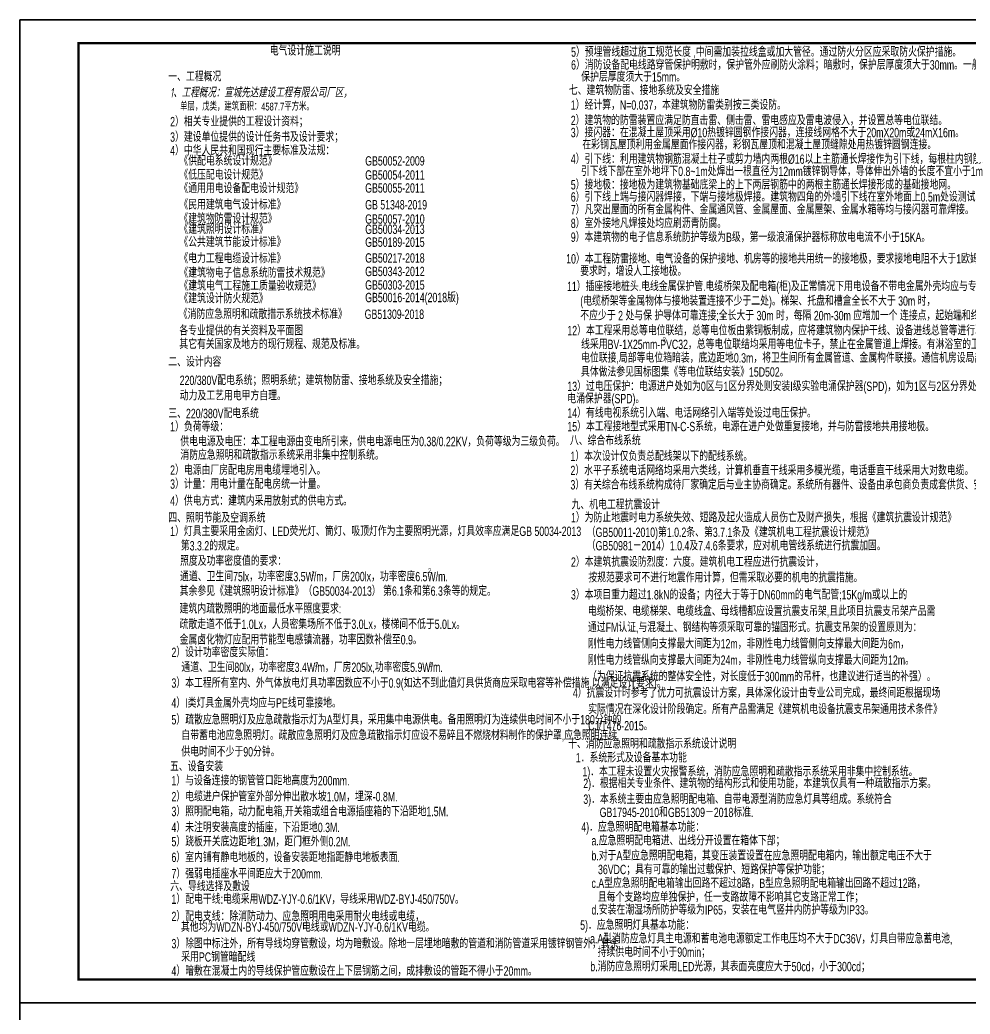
# Model space of a CAD drawing. Extents: x 54907 to 703237, y -798661 to -546661.
# Drawn here: x 55057 to 115971, y -610374 to -546661 of the extents above; entities that cross this region are included whole.
import ezdxf
from ezdxf.enums import TextEntityAlignment as Align

# ---------------------------------------------------------------- set-up
doc = ezdxf.new("R2010")
doc.units = 0
doc.header["$LTSCALE"] = 1000
doc.header["$MEASUREMENT"] = 0
for name, color, linetype in [('HZ', 7, 'Continuous'), ('PUB_TITLE', 4, 'Continuous'), ('TWT_SYMB', 3, 'Continuous')]:
    doc.layers.add(name, color=color, linetype=linetype)
doc.layers.add('yichutu', color=7, linetype='Continuous', true_color=0xffffff, plot=False)
doc.styles.add('ATTTXT', font='gbeitc.shx', dxfattribs={"width": 0.7, "bigfont": '0hztxt.shx'})
doc.styles.add('HZSM', font='fsdb_e.shx', dxfattribs={"width": 0.7, "bigfont": 'hztxt.shx'})

# ---------------------------------------------------------------- blocks, each defined once
blk = doc.blocks.new('yct-1337-420-200550-63000-150-2010.0')
at = {"layer": 'yichutu', "color": 7, "true_color": 0xffffff}
blk.add_lwpolyline([(0, 0), (0, 63000), (200550, 63000), (200550, 0)], close=True, dxfattribs=at)

msp = doc.modelspace()

# ---------------------------------------------------------------- linework, layer by layer
at = {"layer": 'PUB_TITLE'}
for p, q in [((255606.6, -546661.4), (55056.6, -546661.4)), ((55056.6, -546661.4), (55056.6, -609661.4)), ((55056.6, -609661.4), (255606.6, -609661.4)), ((255606.6, -609661.4), (55056.6, -609661.4)), ((55056.6, -609661.4), (55056.6, -672661.4))]:
    msp.add_line(p, q, dxfattribs=at)
at = {"layer": 'PUB_TITLE', "const_width": 150}
msp.add_lwpolyline([(58806.6, -608161.4), (254256.6, -608161.4), (254256.6, -548161.4), (58806.6, -548161.4)], close=True, dxfattribs=at)

# ---------------------------------------------------------------- block references
at = {"layer": 'yichutu'}
for p in [(55056.6, -609661.4), (55056.6, -672661.4)]:
    msp.add_blockref('yct-1337-420-200550-63000-150-2010.0', p, dxfattribs=at)

# ---------------------------------------------------------------- texts
at = {"layer": 'HZ', "color": 1, "linetype": 'ByBlock', "style": 'HZSM', "width": 0.7}
for s, height, p in [('电气设计施工说明', 600, (71074.9, -548941.5)), ('5）预埋管线超过施工规范长度 ,中间需加装拉线盒或加大管径。通过防火分区应采取防火保护措施。  ', 600, (90392.2, -549021.7)), ('6）消防设备配电线路穿管保护明敷时，保护管外应刷防火涂料；暗敷时，保护层厚度须大于30mm。一般配电线路暗敷时，', 600, (90392.2, -549847.4)), ('保护层厚度须大于15mm。', 600, (91039.3, -550618.4)), ('七、建筑物防雷、接地系统及安全措施', 600, (90249.8, -551474.8)), ('1）经计算，N=0.037，本建筑物防雷类别按三类设防。', 600, (90373.6, -552416.9)), ('单层，戊类，建筑面积：4587.7平方米。 ', 500, (65329, -552468)), ('2）相关专业提供的工程设计资料；', 600, (64690.4, -553481)), ('2）建筑物的防雷装置应满足防直击雷、侧击雷、雷电感应及雷电波侵入，并设置总等电位联结。', 600, (90373.6, -553404.7)), ('3）接闪器：在混凝土屋顶采用%%C10热镀锌圆钢作接闪器，连接线网格不大于20mX20m或24mX16m。', 600, (90373.6, -554181.4)), ('3）建设单位提供的设计任务书及设计要求；', 600, (64690.4, -554470.6)), ('在彩钢瓦屋顶利用金属屋面作接闪器，彩钢瓦屋顶和混凝土屋顶缝隙处用热镀锌圆钢连接。', 600, (91113.9, -554958)), ('4）中华人民共和国现行主要标准及法规：', 600, (64690.4, -555332.7)), ('4）引下线：利用建筑物钢筋混凝土柱子或剪力墙内两根%%C16以上主筋通长焊接作为引下线，每根柱内钢筋均作为防雷引下线。', 600, (90373.6, -555883.2)), ('引下线下部在室外地坪下0.8~1m处焊出一根直径为12mm镀锌钢导体，导体伸出外墙的长度不宜小于1m', 600, (91019.8, -556668.6)), ('5）接地极：接地极为建筑物基础底梁上的上下两层钢筋中的两根主筋通长焊接形成的基础接地网。', 600, (90373.6, -557530.1)), ('6）引下线上端与接闪器焊接，下端与接地极焊接。建筑物四角的外墙引下线在室外地面上0.5m处设测试卡子。', 600, (90373.6, -558306.7)), ('《民用建筑电气设计标准》             ', 600, (65279.4, -558808.1)), ('GB 51348-2019', 600, (77193.4, -558808.1)), ('7）凡突出屋面的所有金属构件、金属通风管、金属屋面、金属屋架、金属水箱等均与接闪器可靠焊接。', 600, (90373.6, -559122)), ('《建筑物防雷设计规范》', 600, (65279.4, -559702.1)), ('GB50057-2010', 600, (77193.4, -559723.9)), ('8）室外接地凡焊接处均应刷沥青防腐。', 600, (90373.6, -559997)), ('9）本建筑物的电子信息系统防护等级为B级，第一级浪涌保护器标称放电电流不小于15KA。', 600, (90373.6, -560887.1)), ('《电力工程电缆设计标准》', 600, (65279.4, -562250.9)), ('GB50217-2018', 600, (77193.4, -562216.8)), ('10）本工程防雷接地、电气设备的保护接地、机房等的接地共用统一的接地极，要求接地电阻不大于1欧姆，实测不满足', 600, (90076.9, -562272.7)), ('《建筑物电子信息系统防雷技术规范》', 600, (65279.4, -563175.2)), ('GB50343-2012', 600, (77193.4, -563082.4)), ('要求时，增设人工接地极。', 600, (90977.5, -563063.9)), ('《建筑电气工程施工质量验收规范》', 600, (65279.4, -564008.3)), ('GB50303-2015', 600, (77193.4, -563945.9)), ('11）插座接地桩头.电线金属保护管.电缆桥架及配电箱(柜)及正常情况下用电设备不带电金属外壳均应与专用接地(PE)线连通。', 600, (90132.3, -564038.7, 785.4)), ('《建筑设计防火规范》', 600, (65279.4, -564814)), ('GB50016-2014(2018版)', 600, (77193.4, -564751.5)), ('(电缆桥架等金属物体与接地装置连接不少于二处)。梯架、托盘和槽盒全长不大于 30m 时，', 600, (90981.5, -564973.9)), ('《消防应急照明和疏散措示系统技术标准》', 600, (65244.6, -565822.8)), ('GB51309-2018', 600, (77158.6, -565821.7)), ('不应少于 2 处与保 护导体可靠连接;全长大于 30m 时，每隔 20m-30m 应增加一个 连接点，起始端和终点端均应可靠接地。', 600, (90981.5, -565911)), ('各专业提供的有关资料及平面图', 600, (65279.4, -566879.8)), ('12）本工程采用总等电位联结，总等电位板由紫铜板制成，应将建筑物内保护干线、设备进线总管等进行联结，总等电位联结', 600, (90151.8, -566869.4)), ('2', 300, (96273.3, -567284.7)), ('其它有关国家及地方的现行规程、规范及标准。', 600, (65279.4, -567744.7)), ('线采用BV-1X25mm-PVC32，总等电位联结均采用等电位卡子，禁止在金属管道上焊接。有淋浴室的卫生间采用局部等', 600, (91031.1, -567755.3)), ('二、设计内容', 600, (64571.4, -568878.3)), ('电位联接,局部等电位箱暗装，底边距地0.3m，将卫生间所有金属管道、金属构件联接。通信机房设局部等电位联接端子，', 600, (91031.5, -568622.4)), ('具体做法参见国标图集《等电位联结安装》15D502。', 600, (91021.6, -569522.5)), ('220/380V配电系统；照明系统；建筑物防雷、接地系统及安全措施；', 600, (65303.3, -570058.9)), ('13）过电压保护：电源进户处如为0区与1区分界处则安装I级实验电涌保护器(SPD)，如为1区与2区分界处则安装II级实验', 600, (90151.8, -570443.2)), ('动力及工艺用电甲方自理。', 600, (65303.3, -571040.1)), ('电涌保护器(SPD)。', 600, (90151.8, -571232.7)), ('14）有线电视系统引入端、电话网络引入端等处设过电压保护。', 600, (90151.8, -572151.9)), ('三、220/380V配电系统', 600, (64571.4, -572185.7)), ('15）本工程接地型式采用TN-C-S系统，电源在进户处做重复接地，并与防雷接地共用接地极。', 600, (90151.8, -573021.4)), ('八、综合布线系统', 600, (90317, -573919.8)), ('1）本次设计仅负责总配线架以下的配线系统。', 600, (90352.5, -574923.5)), ('2）水平子系统电话网络均采用六类线，计算机垂直干线采用多模光缆，电话垂直干线采用大对数电缆。', 600, (90352.5, -575836.8)), ('3）有关综合布线系统构成待厂家确定后与业主协商确定。系统所有器件、设备由承包商负责成套供货、安装、调试。', 600, (90352.5, -576754.4)), ('4）供电方式：建筑内采用放射式的供电方式。', 600, (64690.4, -577785.6)), ('九、机电工程抗震设计', 600, (90421.2, -578029.5)), ('四、照明节能及空调系统', 600, (64571.4, -578870.8)), ('1）为防止地震时电力系统失效、短路及起火造成人员伤亡及财产损失，根据《建筑抗震设计规范》', 600, (90385.4, -578855.2)), ('1）灯具主要采用金卤灯、LED荧光灯、筒灯、吸顶灯作为主要照明光源，灯具效率应满足GB 50034-2013', 600, (64690.4, -579733.4)), ('（GB50011-2010)第1.0.2条、第3.7.1条及《建筑机电工程抗震设计规范》', 600, (91398.3, -579795.5)), (' 第3.3.2的规定。', 600, (65217.6, -580662.8)), ('（GB50981－2014）1.0.4及7.4.6条要求，应对机电管线系统进行抗震加固。', 600, (91398.3, -580657)), ('照度及功率密度值的要求：', 600, (65323, -581638.5)), ('2）本建筑抗震设防烈度：六度。建筑机电工程应进行抗震设计，', 600, (90385.4, -581702.4)), ('通道、卫生间75lx，功率密度3.5W/m，厂房200lx，功率密度6.5W/m.', 600, (65323, -582632.8)), ('2', 300, (73754.2, -582277.9)), ('2', 300, (81223.6, -582104.3)), ('按规范要求可不进行地震作用计算，但需采取必要的机电的抗震措施。', 600, (91493.7, -582702.3)), ('其余参见《建筑照明设计标准》（GB50034-2013） 第6.1条和第6.3条等的规定。', 600, (65302.6, -583565.7)), ('3）本项目重力超过1.8kN的设备；内径大于等于DN60mm的电气配管;15Kg/m或以上的', 600, (90385.4, -583802.4)), ('建筑内疏散照明的地面最低水平照度要求:', 600, (65294.4, -584696.4)), ('电缆桥架、电缆梯架、电缆线盒、母线槽都应设置抗震支吊架,且此项目抗震支吊架产品需', 600, (91473.4, -584852.4)), ('疏散走道不低于1.0Lx，人员密集场所不低于3.0Lx，楼梯间不低于5.0Lx。', 600, (65294.4, -585690.7)), ('通过FM认证,与混凝土、钢结构等须采取可靠的锚固形式。抗震支吊架的设置原则为：', 600, (91473.4, -585890.1)), ('金属卤化物灯应配用节能型电感镇流器，功率因数补偿至0.9。', 600, (65294.4, -586685)), ('刚性电力线管侧向支撑最大间距为12m，非刚性电力线管侧向支撑最大间距为6m，', 600, (91473.4, -586940.1)), ('2）设计功率密度实际值：', 600, (64773.4, -587489.6)), ('刚性电力线管纵向支撑最大间距为24m，非刚性电力线管纵向支撑最大间距为12m。', 600, (91473.4, -587990.1)), ('通道、卫生间80lx，功率密度3.4W/m，厂房205lx,功率密度5.9W/m.', 600, (65405, -588448, -785.4)), ('2', 300, (73979.1, -588117.7)), ('2', 300, (81296.5, -588101)), ('（为保证抗震系统的整体安全性，对长度低于300mm的吊杆，也建议进行适当的补强）。', 600, (91473.4, -589040.1)), ('3）本工程所有室内、外气体放电灯具功率因数应不小于0.9(如达不到此值灯具供货商应采取电容等补偿措施,以满足设计要求)。', 600, (64773.4, -589457.4)), ('4）抗震设计时参考了优力可抗震设计方案，具体深化设计由专业公司完成，最终间距根据现场', 600, (90506.5, -590090.1)), ('4）I类灯具金属外壳均应与PE线可靠接地。', 600, (64773.4, -590732.9)), ('实际情况在深化设计阶段确定。所有产品需满足《建筑机电设备抗震支吊架通用技术条件》', 600, (91487.4, -591140.1)), ('5）疏散应急照明灯及应急疏散指示灯为A型灯具，采用集中电源供电。备用照明灯为连续供电时间不小于180分钟的', 600, (64773.4, -591807.8)), ('CJ/T476-2015。', 600, (91487.4, -592190.1)), ('自带蓄电池应急照明灯。疏散应急照明灯及应急疏散指示灯应设不易碎且不燃烧材料制作的保护罩,应急照明连续', 600, (65409, -592806.6)), ('十、消防应急照明和疏散指示系统设计说明 ', 600, (90203.6, -593350.8)), ('供电时间不少于90分钟。', 600, (65409, -593863)), ('1．系统形式及设备基本功能', 600, (90693.1, -594240.7)), ('五、设备安装', 600, (64681.7, -594808.2)), ('1）与设备连接的钢管管口距地高度为200mm.', 600, (64773.4, -595713.2)), ('1)．本工程未设置火灾报警系统，消防应急照明和疏散指示系统采用非集中控制系统。', 600, (91118, -595136.2)), ('2)．根据相关专业条件、建筑物的结构形式和使用功能，本建筑仅具有一种疏散指示方案。', 600, (91173.3, -595885.2)), ('2）电缆进户保护管室外部分伸出散水坡1.0M，埋深-0.8M.', 600, (64773.4, -596736.4)), ('3)．本系统主要由应急照明配电箱、自带电源型消防应急灯具等组成。系统符合', 600, (91175.6, -596900.9)), ('3）照明配电箱，动力配电箱,开关箱或组合电源插座箱的下沿距地1.5M.', 600, (64773.4, -597690.7)), ('GB17945-2010和GB51309－2018标准.', 600, (92224.8, -597746.7)), ('4）未注明安装高度的插座，下沿距地0.3M.', 600, (64773.4, -598712.3)), ('4)．应急照明配电箱基本功能：', 600, (91048.1, -598684.6)), ('a.应急照明配电箱进、出线分开设置在箱体下部；', 600, (91697.6, -599559.7)), ('5）跷板开关底边距地1.3M，距门框外侧0.2M.', 600, (64773.4, -599620)), ('6）室内铺有静电地板的，设备安装距地指距静电地板表面.', 600, (64773.4, -600625.1)), ('b.对于A型应急照明配电箱，其变压装置设置在应急照明配电箱内，输出额定电压不大于', 600, (91697.6, -600523.5)), ('36VDC；具有可靠的输出过载保护、短路保护等保护功能；', 600, (92116.3, -601405.3)), ('7）强弱电插座水平间距应大于200mm.', 600, (64773.4, -601681)), ('六、导线选择及敷设', 600, (64697.6, -602488.6)), ('c.A型应急照明配电箱输出回路不超过8路，B型应急照明配电箱输出回路不超过12路，', 600, (91699.3, -602284.4)), ('且每个支路均应单独保护，任一支路故障不影响其它支路正常工作；', 600, (92107.7, -603180.7)), ('d.安装在潮湿场所防护等级为IP65，安装在电气竖井内防护等级为IP33。', 600, (91697.6, -603993.3)), ('2）配电支线：除消防动力、应急照明用电采用耐火电线或电缆，', 600, (64773.4, -604412.8)), ('5)．应急照明灯具基本功能：', 600, (90974.2, -604966.8)), ('a.A型消防应急灯具主电源和蓄电池电源额定工作电压均不大于DC36V，灯具自带应急蓄电池,', 600, (91610.7, -605837.9)), ('3）除图中标注外，所有导线均穿管敷设，均为暗敷设。除地一层埋地暗敷的管道和消防管道采用镀锌钢管外，其余', 600, (64773.4, -606157.1)), ('采用PC钢管暗配线', 600, (65401.4, -607015.6, -785.4)), ('持续供电时间不小于90min；', 600, (92095.8, -606704.1)), ('b.消防应急照明灯采用LED光源，其表面亮度应大于50cd，小于300cd；', 600, (91625.7, -607626)), ('4）暗敷在混凝土内的导线保护管应敷设在上下层钢筋之间，成排敷设的管距不得小于20mm。', 600, (64773.4, -607911.1))]:
    msp.add_text(s, height=height, dxfattribs=at).set_placement(p)
msp.add_text('一、工程概况', height=600, dxfattribs=at).set_placement((64571.4, -549998.9), align=Align.TOP_LEFT)
for s, p in [('《供配电系统设计规范》                ', (65279.4, -556178.9)), ('GB50052-2009', (77193.4, -556178.9)), ('《低压配电设计规范》                ', (65279.4, -557077.5)), ('GB50054-2011', (77193.4, -557077.5)), ('《通用用电设备配电设计规范》      ', (65279.4, -557937.4)), ('GB50055-2011', (77193.4, -557911.9)), ('《建筑照明设计标准》   ', (65279.4, -560555.1)), ('GB50034-2013', (77193.4, -560555.1)), ('《公共建筑节能设计标准》   ', (65279.4, -561385)), ('GB50189-2015', (77193.4, -561385)), ('1）负荷等级：', (64690.4, -573214.5)), ('供电电源及电压：本工程电源由变电所引来，供电电源电压为0.38/0.22KV，负荷等级为三级负荷。', (65341.7, -574160.2)), ('消防应急照明和疏散指示系统采用非集中控制系统。', (65341.7, -575031.7)), ('2）电源由厂房配电房用电缆埋地引入。', (64690.4, -575993)), ('3）计量：用电计量在配电房统一计量。', (64690.4, -576887.1)), ('1）配电干线:电缆采用WDZ-YJY-0.6/1KV，导线采用WDZ-BYJ-450/750V。', (64773.4, -603486.8)), ('其他均为WDZN-BYJ-450/750V电线或WDZN-YJY-0.6/1KV电缆。', (65383.2, -605274.8))]:
    msp.add_text(s, height=600, dxfattribs=at).set_placement(p, align=Align.BOTTOM_LEFT)
at = {"layer": 'TWT_SYMB', "color": 6, "style": 'ATTTXT', "width": 0.7}
msp.add_text('1、工程概况：宣城先达建设工程有限公司厂区，', height=598.909, dxfattribs=at).set_placement((64690.4, -551026.4), align=Align.TOP_LEFT)

doc.saveas('drawing.dxf')
